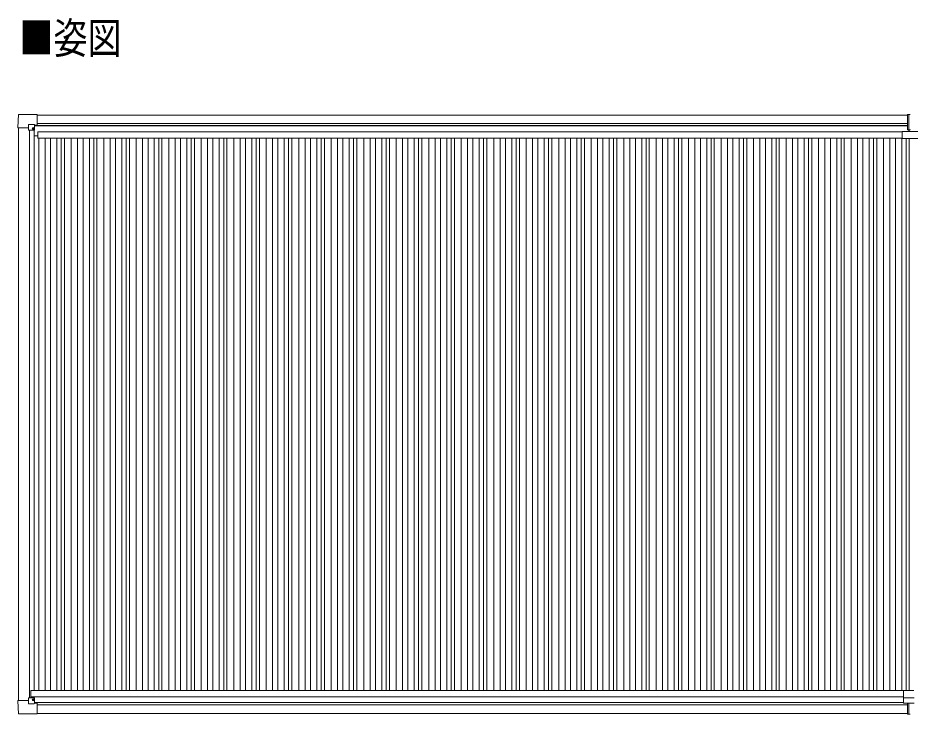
# Model space of a CAD drawing. Units: millimetres, scale not verified. Extents: x -14718 to 14718, y -10395 to 10395.
# Drawn here: x -4563 to 380, y -1115 to 2742 of the extents above; entities that cross this region are included whole.
import ezdxf
from ezdxf.enums import TextEntityAlignment as Align

# ---------------------------------------------------------------- set-up
doc = ezdxf.new("R2010")
doc.units = ezdxf.units.MM
doc.header["$LTSCALE"] = 40
doc.layers.add('0-2_USER1', color=92, linetype='Continuous')
doc.layers.add('0-4_YKK_13', color=120, linetype='Continuous', lineweight=18)
doc.layers.add('0-5_YKK_A1', color=120, linetype='Continuous', lineweight=18)
doc.styles.add('ＭＳ ゴシック', font='')
doc.styles.get('ＭＳ ゴシック').set_extended_font_data('MS Gothic')

msp = doc.modelspace()

# ---------------------------------------------------------------- linework, layer by layer
at = {"layer": '0-4_YKK_13'}
for p, q in [((-4456.1, 2206.3), (-4455.24, 2205.45)), ((-4455.24, 2205.45), (-4455.24, 2147.85)), ((365.36, 2205.9), (365.36, 2122.49)), ((372.86, 2121.49), (372.86, 2206.36)), ((-4562.24, 2132.95), (-4563.06, 2133.77)), ((-4503.86, 2132.95), (-4562.24, 2132.95)), ((-4503.86, 2132.95), (-4503.86, 2149.39)), ((-4503.86, 2132.95), (-4503.86, 2119.95)), ((-4502.86, 2150.39), (-4472.95, 2150.39)), ((-4478.26, 2127.41), (-4478.26, 2126.45)), ((-4472.24, 2150.09), (-4471.24, 2149.09)), ((-4471.24, 2149.09), (-4471.24, 2119.45)), ((-4471.24, 2147.29), (-4456.45, 2147.29)), ((-4456.42, 2147.29), (-4455.7, 2147.34)), ((-4455.24, 2147.85), (-4455.24, 2147.82)), ((335.86, 2075.1), (335.86, 2112.1)), ((366.36, 2121.49), (372.86, 2121.49)), ((371.86, 2121.29), (371.86, 2121.49)), ((371.86, 2112.1), (371.86, 2121.29)), ((372.86, 2121.49), (379.36, 2121.49)), ((425.86, 2074.1), (336.86, 2074.1)), ((342.86, -985.77), (342.86, -1053.77)), ((344.86, -983.77), (400.86, -983.77)), ((-4503.86, -1039.44), (-4503.86, -1026.44)), ((-4478.26, -1033.9), (-4478.26, -1032.94)), ((-4471.24, -1055.58), (-4471.24, -1025.94)), ((342.86, -1023.77), (402.86, -1023.77)), ((-4562.24, -1039.44), (-4563.06, -1040.27)), ((-4503.86, -1039.44), (-4562.24, -1039.44)), ((-4503.86, -1039.44), (-4503.86, -1055.88)), ((-4502.86, -1056.88), (-4472.95, -1056.88)), ((-4472.24, -1056.59), (-4471.24, -1055.58)), ((-4471.24, -1053.79), (-4456.45, -1053.79)), ((-4456.42, -1053.79), (-4455.7, -1053.83)), ((-4455.24, -1054.34), (-4455.24, -1054.32)), ((-4455.24, -1111.94), (-4455.24, -1054.34)), ((342.86, -1053.77), (402.86, -1053.77)), ((365.36, -1113.47), (365.36, -1053.77)), ((372.86, -1053.77), (372.86, -1113.93)), ((-4456.1, -1112.8), (-4455.24, -1111.94)), ((372.86, -1113.93), (372.86, -1114.93)), ((380.36, -1114.47), (372.86, -1114.93))]:
    msp.add_line(p, q, dxfattribs=at)
for points in [[(-4563.06, 2133.77), (-4563.18, 2133.89), (-4558.77, 2205.98)], [(-4558.27, 2206.45), (-4456.24, 2206.45), (-4456.1, 2206.3)], [(365.36, 2205.9), (372.86, 2206.36), (380.36, 2205.9)], [(-4480.18, 2128.37), (-4481.14, 2128.37), (-4481.14, 2129.33), (-4480.18, 2129.33)], [(-4479.22, 2130.29), (-4479.22, 2131.25), (-4478.26, 2131.25), (-4478.26, 2130.29)], [(-4478.26, 2126.45), (-4479.22, 2126.45), (-4479.22, 2127.41)], [(-4477.3, 2129.33), (-4476.34, 2129.33), (-4476.34, 2128.37), (-4477.3, 2128.37)], [(-4471.74, 2118.95), (-4501.3, 2118.95), (-4502.86, 2118.95), (-4503.86, 2119.95)], [(335.86, 2112.1), (426.86, 2112.1), (426.86, 2075.1)], [(373.86, 2112.1), (373.86, 2121.29), (373.86, 2121.49)], [(-4471.74, -1025.44), (-4501.3, -1025.44), (-4502.86, -1025.44), (-4503.86, -1026.44)], [(-4480.18, -1034.86), (-4481.14, -1034.86), (-4481.14, -1035.82), (-4480.18, -1035.82)], [(-4478.26, -1032.94), (-4479.22, -1032.94), (-4479.22, -1033.9)], [(-4479.22, -1036.78), (-4479.22, -1037.74), (-4478.26, -1037.74), (-4478.26, -1036.78)], [(-4477.3, -1035.82), (-4476.34, -1035.82), (-4476.34, -1034.86), (-4477.3, -1034.86)], [(-4563.06, -1040.27), (-4563.18, -1040.38), (-4558.77, -1112.47)], [(-4558.27, -1112.94), (-4456.24, -1112.94), (-4456.1, -1112.8)], [(372.86, -1114.93), (365.36, -1114.47), (365.36, -1113.47)]]:
    msp.add_lwpolyline(points, dxfattribs=at)
for centre in [(-4478.74, 2128.85), (-4478.74, -1035.34)]:
    msp.add_circle(centre, 5.3, dxfattribs=at)
for centre, radius, start, end in [((-4558.27, 2205.95), 0.5, 90, 176.5), ((-4480.18, 2130.29), 0.96, 270, 0), ((-4480.18, 2127.41), 0.96, 0, 90), ((-4477.3, 2130.29), 0.96, 180, 270), ((-4477.3, 2127.41), 0.96, 90, 180), ((-4456.45, 2147.79), 0.5, 270, 273.5), ((-4471.74, 2119.45), 0.5, 270, 315), ((-4471.74, 2119.45), 0.5, 315, 0), ((366.36, 2122.49), 1, 180, 270), ((379.36, 2122.49), 1, 270, 0), ((336.86, 2075.1), 1, 180, 270), ((344.86, -985.77), 2, 90, 180), ((-4480.18, -1033.9), 0.96, 270, 0), ((-4480.18, -1036.78), 0.96, 0, 90), ((-4477.3, -1033.9), 0.96, 180, 270), ((-4477.3, -1036.78), 0.96, 90, 180), ((-4471.74, -1025.94), 0.5, 45, 90), ((-4471.74, -1025.94), 0.5, 0, 45), ((-4456.45, -1054.29), 0.5, 86.5, 90), ((-4558.27, -1112.44), 0.5, 183.5, 270)]:
    msp.add_arc(centre, radius, start, end, dxfattribs=at)
for centre, major_axis, ratio, start_param, end_param in [((-4502.86, 2149.38), (-0.71, 0.71), 0.99628, 5.4996506, 7.06672), ((-4472.95, 2149.38), (0, 1), 0.998135, 5.4977871, 6.2831853), ((-4455.74, 2147.84), (0.368, -0.347), 0.974973, 5.4546059, 7.0254022), ((-4502.86, -1055.88), (-0.71, -0.71), 0.99628, 5.4996506, 7.06672), ((-4472.95, -1055.88), (0, -1), 0.998135, 6.2831853, 7.0685835), ((-4455.74, -1054.33), (0.368, 0.347), 0.974973, 5.5409684, 7.1117647)]:
    msp.add_ellipse(centre, major_axis=major_axis, ratio=ratio, start_param=start_param, end_param=end_param, dxfattribs=at)
at = {"layer": '0-5_YKK_A1'}
for p, q in [((-4455.24, 2203.32), (365.36, 2203.32)), ((-4559.24, 2132.95), (-4559.24, -1039.44)), ((-4471.24, 2145.93), (365.36, 2145.93)), ((-4471.24, 2144.14), (365.36, 2144.14)), ((-4455.24, 2157.26), (365.36, 2157.26)), ((-4499.24, 2118.95), (-4499.24, -1025.44)), ((-4472.24, 2118.95), (-4472.24, -983.77)), ((-4472.24, 2088.32), (-4453.24, 2088.32)), ((-4453.24, 2110.6), (335.86, 2110.6)), ((-4453.24, 2110.6), (-4453.24, 2075.75)), ((-4453.24, 2075.75), (335.86, 2075.75)), ((-4447.14, 2075.75), (-4447.14, -983.77)), ((-4412.14, 2075.75), (-4412.14, -983.77)), ((-4382.14, 2075.75), (-4382.14, -983.77)), ((-4347.14, 2075.75), (-4347.14, -983.77)), ((-4322.98, 2075.75), (-4322.98, -983.77)), ((-4305.04, 2075.75), (-4305.04, -983.77)), ((-4267.14, 2075.75), (-4267.14, -983.77)), ((-4232.14, 2075.75), (-4232.14, -983.77)), ((-4202.14, 2075.75), (-4202.14, -983.77)), ((-4167.14, 2075.75), (-4167.14, -983.77)), ((-4142.98, 2075.75), (-4142.98, -983.77)), ((-4125.04, 2075.75), (-4125.04, -983.77)), ((-4087.14, 2075.75), (-4087.14, -983.77)), ((-4052.14, 2075.75), (-4052.14, -983.77)), ((-4022.14, 2075.75), (-4022.14, -983.77)), ((-3987.14, 2075.75), (-3987.14, -983.77)), ((-3962.98, 2075.75), (-3962.98, -983.77)), ((-3945.04, 2075.75), (-3945.04, -983.77)), ((-3907.14, 2075.75), (-3907.14, -983.77)), ((-3872.14, 2075.75), (-3872.14, -983.77)), ((-3842.14, 2075.75), (-3842.14, -983.77)), ((-3807.14, 2075.75), (-3807.14, -983.77)), ((-3782.98, 2075.75), (-3782.98, -983.77)), ((-3765.04, 2075.75), (-3765.04, -983.77)), ((-3727.14, 2075.75), (-3727.14, -983.77)), ((-3692.14, 2075.75), (-3692.14, -983.77)), ((-3662.14, 2075.75), (-3662.14, -983.77)), ((-3627.14, 2075.75), (-3627.14, -983.77)), ((-3602.98, 2075.75), (-3602.98, -983.77)), ((-3585.04, 2075.75), (-3585.04, -983.77)), ((-3547.14, 2075.75), (-3547.14, -983.77)), ((-3512.14, 2075.75), (-3512.14, -983.77)), ((-3482.14, 2075.75), (-3482.14, -983.77)), ((-3447.14, 2075.75), (-3447.14, -983.77)), ((-3422.98, 2075.75), (-3422.98, -983.77)), ((-3405.04, 2075.75), (-3405.04, -983.77)), ((-3367.14, 2075.75), (-3367.14, -983.77)), ((-3332.14, 2075.75), (-3332.14, -983.77)), ((-3302.14, 2075.75), (-3302.14, -983.77)), ((-3267.14, 2075.75), (-3267.14, -983.77)), ((-3242.98, 2075.75), (-3242.98, -983.77)), ((-3225.04, 2075.75), (-3225.04, -983.77)), ((-3187.14, 2075.75), (-3187.14, -983.77)), ((-3152.14, 2075.75), (-3152.14, -983.77)), ((-3122.14, 2075.75), (-3122.14, -983.77)), ((-3087.14, 2075.75), (-3087.14, -983.77)), ((-3062.98, 2075.75), (-3062.98, -983.77)), ((-3045.04, 2075.75), (-3045.04, -983.77)), ((-3007.14, 2075.75), (-3007.14, -983.77)), ((-2972.14, 2075.75), (-2972.14, -983.77)), ((-2942.14, 2075.75), (-2942.14, -983.77)), ((-2907.14, 2075.75), (-2907.14, -983.77)), ((-2882.98, 2075.75), (-2882.98, -983.77)), ((-2865.04, 2075.75), (-2865.04, -983.77)), ((-2827.14, 2075.75), (-2827.14, -983.77)), ((-2792.14, 2075.75), (-2792.14, -983.77)), ((-2762.14, 2075.75), (-2762.14, -983.77)), ((-2727.14, 2075.75), (-2727.14, -983.77)), ((-2702.98, 2075.75), (-2702.98, -983.77)), ((-2685.04, 2075.75), (-2685.04, -983.77)), ((-2647.14, 2075.75), (-2647.14, -983.77)), ((-2612.14, 2075.75), (-2612.14, -983.77)), ((-2582.14, 2075.75), (-2582.14, -983.77)), ((-2547.14, 2075.75), (-2547.14, -983.77)), ((-2522.98, 2075.75), (-2522.98, -983.77)), ((-2505.04, 2075.75), (-2505.04, -983.77)), ((-2467.14, 2075.75), (-2467.14, -983.77)), ((-2432.14, 2075.75), (-2432.14, -983.77)), ((-2402.14, 2075.75), (-2402.14, -983.77)), ((-2367.14, 2075.75), (-2367.14, -983.77)), ((-2342.98, 2075.75), (-2342.98, -983.77)), ((-2325.04, 2075.75), (-2325.04, -983.77)), ((-2287.14, 2075.75), (-2287.14, -983.77)), ((-2252.14, 2075.75), (-2252.14, -983.77)), ((-2222.14, 2075.75), (-2222.14, -983.77)), ((-2187.14, 2075.75), (-2187.14, -983.77)), ((-2162.98, 2075.75), (-2162.98, -983.77)), ((-2145.04, 2075.75), (-2145.04, -983.77)), ((-2107.14, 2075.75), (-2107.14, -983.77)), ((-2072.14, 2075.75), (-2072.14, -983.77)), ((-2042.14, 2075.75), (-2042.14, -983.77)), ((-2007.14, 2075.75), (-2007.14, -983.77)), ((-1982.98, 2075.75), (-1982.98, -983.77)), ((-1965.04, 2075.75), (-1965.04, -983.77)), ((-1927.14, 2075.75), (-1927.14, -983.77)), ((-1892.14, 2075.75), (-1892.14, -983.77)), ((-1862.14, 2075.75), (-1862.14, -983.77)), ((-1827.14, 2075.75), (-1827.14, -983.77)), ((-1802.98, 2075.75), (-1802.98, -983.77)), ((-1785.04, 2075.75), (-1785.04, -983.77)), ((-1747.14, 2075.75), (-1747.14, -983.77)), ((-1712.14, 2075.75), (-1712.14, -983.77)), ((-1682.14, 2075.75), (-1682.14, -983.77)), ((-1647.14, 2075.75), (-1647.14, -983.77)), ((-1622.98, 2075.75), (-1622.98, -983.77)), ((-1605.04, 2075.75), (-1605.04, -983.77)), ((-1567.14, 2075.75), (-1567.14, -983.77)), ((-1532.14, 2075.75), (-1532.14, -983.77)), ((-1502.14, 2075.75), (-1502.14, -983.77)), ((-1467.14, 2075.75), (-1467.14, -983.77)), ((-1442.98, 2075.75), (-1442.98, -983.77)), ((-1425.04, 2075.75), (-1425.04, -983.77)), ((-1387.14, 2075.75), (-1387.14, -983.77)), ((-1352.14, 2075.75), (-1352.14, -983.77)), ((-1322.14, 2075.75), (-1322.14, -983.77)), ((-1287.14, 2075.75), (-1287.14, -983.77)), ((-1262.98, 2075.75), (-1262.98, -983.77)), ((-1245.04, 2075.75), (-1245.04, -983.77)), ((-1207.14, 2075.75), (-1207.14, -983.77)), ((-1172.14, 2075.75), (-1172.14, -983.77)), ((-1142.14, 2075.75), (-1142.14, -983.77)), ((-1107.14, 2075.75), (-1107.14, -983.77)), ((-1082.98, 2075.75), (-1082.98, -983.77)), ((-1065.04, 2075.75), (-1065.04, -983.77)), ((-1027.14, 2075.75), (-1027.14, -983.77)), ((-992.14, 2075.75), (-992.14, -983.77)), ((-962.14, 2075.75), (-962.14, -983.77)), ((-927.14, 2075.75), (-927.14, -983.77)), ((-902.98, 2075.75), (-902.98, -983.77)), ((-885.04, 2075.75), (-885.04, -983.77)), ((-847.14, 2075.75), (-847.14, -983.77)), ((-812.14, 2075.75), (-812.14, -983.77)), ((-782.14, 2075.75), (-782.14, -983.77)), ((-747.14, 2075.75), (-747.14, -983.77)), ((-722.98, 2075.75), (-722.98, -983.77)), ((-705.04, 2075.75), (-705.04, -983.77)), ((-667.14, 2075.75), (-667.14, -983.77)), ((-632.14, 2075.75), (-632.14, -983.77)), ((-602.14, 2075.75), (-602.14, -983.77)), ((-567.14, 2075.75), (-567.14, -983.77)), ((-542.98, 2075.75), (-542.98, -983.77)), ((-525.04, 2075.75), (-525.04, -983.77)), ((-487.14, 2075.75), (-487.14, -983.77)), ((-452.14, 2075.75), (-452.14, -983.77)), ((-422.14, 2075.75), (-422.14, -983.77)), ((-387.14, 2075.75), (-387.14, -983.77)), ((-362.98, 2075.75), (-362.98, -983.77)), ((-345.04, 2075.75), (-345.04, -983.77)), ((-307.14, 2075.75), (-307.14, -983.77)), ((-272.14, 2075.75), (-272.14, -983.77)), ((-242.14, 2075.75), (-242.14, -983.77)), ((-207.14, 2075.75), (-207.14, -983.77)), ((-182.98, 2075.75), (-182.98, -983.77)), ((-165.04, 2075.75), (-165.04, -983.77)), ((-127.14, 2075.75), (-127.14, -983.77)), ((-92.14, 2075.75), (-92.14, -983.77)), ((-62.14, 2075.75), (-62.14, -983.77)), ((-27.14, 2075.75), (-27.14, -983.77)), ((-2.98, 2075.75), (-2.98, -983.77)), ((14.96, 2075.75), (14.96, -983.77)), ((52.86, 2075.75), (52.86, -983.77)), ((87.86, 2075.75), (87.86, -983.77)), ((117.86, 2075.75), (117.86, -983.77)), ((152.86, 2075.75), (152.86, -983.77)), ((177.02, 2075.75), (177.02, -983.77)), ((194.96, 2075.75), (194.96, -983.77)), ((232.86, 2075.75), (232.86, -983.77)), ((267.86, 2075.75), (267.86, -983.77)), ((297.86, 2075.75), (297.86, -983.77)), ((332.86, 2075.75), (332.86, -983.77)), ((357.02, 2074.1), (357.02, -983.77)), ((374.96, 2074.1), (374.96, -983.77)), ((-4492.14, -983.77), (344.86, -983.77)), ((-4492.14, -983.77), (-4492.14, -1025.44)), ((-4492.14, -1018.45), (342.86, -1018.45)), ((-4471.24, -1050.59), (342.86, -1050.59)), ((-4455.24, -1063.35), (365.36, -1063.35)), ((-4455.24, -1111.68), (365.36, -1111.68))]:
    msp.add_line(p, q, dxfattribs=at)

# ---------------------------------------------------------------- texts
at = {"layer": '0-2_USER1', "style": 'ＭＳ ゴシック', "width": 0.8}
msp.add_text('■姿図', height=173, dxfattribs=at).set_placement((-4554.8, 2491.39), align=Align.BOTTOM_LEFT)

doc.saveas('drawing.dxf')
